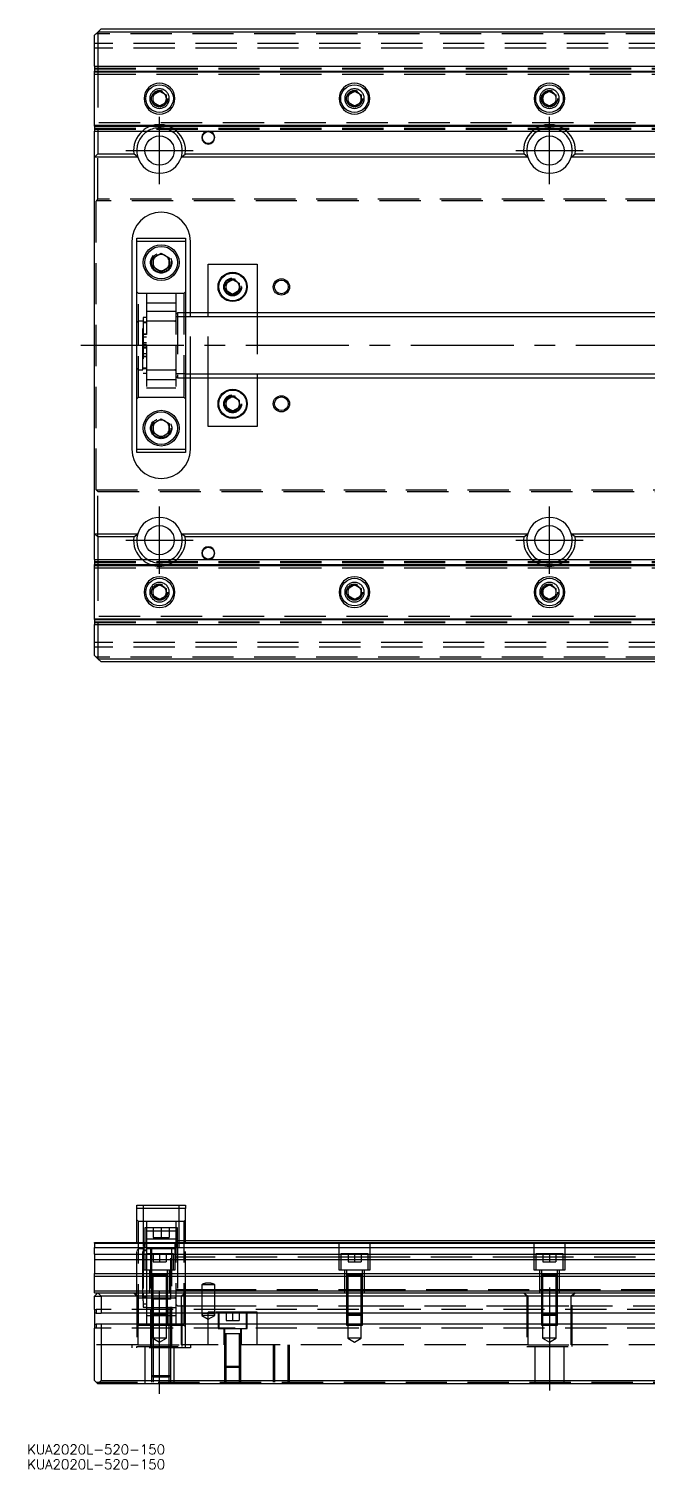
# Model space of a CAD drawing. Extents: x -20 to 822, y -346 to 120.
# Drawn here: x -20.2 to 170.1, y -346.1 to 97.5 of the extents above; entities that cross this region are included whole.
import ezdxf

# ---------------------------------------------------------------- set-up
doc = ezdxf.new("R2010")
doc.units = 0
doc.linetypes.add('CENTER', pattern=[50.8, 31.75, -6.35, 6.35, -6.35])
doc.linetypes.add('DASHED', pattern=[19.05, 12.7, -6.35])
doc.layers.get('0').update_dxf_attribs({"linetype": 'CONTINUOUS'})
doc.layers.add('CENTER', color=1, linetype='CENTER')
doc.styles.get("Standard").update_dxf_attribs({"font": 'txt.shx', "height": 3, "bigfont": 'bigfont.shx'})

# ---------------------------------------------------------------- blocks, each defined once
blk = doc.blocks.new('*U3')
at = {"color": 7, "linetype": 'CONTINUOUS'}
blk.add_text('KUA2020L-520-150', height=3, dxfattribs=at).set_placement((-20.74, -341.55))
blk = doc.blocks.new('*U4')
at = {"color": 7, "linetype": 'CONTINUOUS'}
blk.add_text('KUA2020L-520-150', height=3, dxfattribs=at).set_placement((-20.74, -346.13))

msp = doc.modelspace()

# ---------------------------------------------------------------- linework, layer by layer
at = {"color": 7, "linetype": 'CONTINUOUS'}
for p, q in [((1, 96.5), (0, 95.5)), ((0, 86), (0, 95.5)), ((2, 97.5), (1, 96.5)), ((1, 96.5), (1, 86)), ((185, 96.5), (1, 96.5)), ((2, 97.5), (185, 97.5)), ((0, 86), (0, 84.48)), ((0, 86), (185, 86)), ((0, 84.2), (0, 84.48)), ((0, 84.48), (177.73, 84.48)), ((0, 67.8), (0, 84.2)), ((0, 84.2), (177.05, 84.2)), ((18, 77.15), (20, 78.31)), ((18, 74.85), (18, 77.15)), ((20, 78.31), (22, 77.15)), ((22, 77.15), (22, 74.85)), ((78, 77.15), (80, 78.31)), ((78, 74.85), (78, 77.15)), ((80, 78.31), (82, 77.15)), ((82, 77.15), (82, 74.85)), ((138, 77.15), (140, 78.31)), ((138, 74.85), (138, 77.15)), ((140, 78.31), (142, 77.15)), ((142, 77.15), (142, 74.85)), ((20, 73.69), (18, 74.85)), ((22, 74.85), (20, 73.69)), ((80, 73.69), (78, 74.85)), ((82, 74.85), (80, 73.69)), ((140, 73.69), (138, 74.85)), ((142, 74.85), (140, 73.69)), ((0, 67.8), (185, 67.8)), ((0, 67.52), (0, 67.8)), ((0, 67.52), (0, 66)), ((0, 67.52), (185, 67.52)), ((0, 58), (0, 66)), ((0, 66), (185, 66)), ((1, 66), (1, 59)), ((0, 58), (1, 59)), ((0, -58), (0, 58)), ((13.29, 58), (0, 58)), ((1, 59), (12.06, 59)), ((13.29, 58), (12.06, 59)), ((26.71, 58), (27.94, 59)), ((133.29, 58), (26.71, 58)), ((27.94, 59), (132.06, 59)), ((133.29, 58), (132.06, 59)), ((146.71, 58), (147.94, 59)), ((185, 58), (146.71, 58)), ((147.94, 59), (185, 59)), ((11.5, 32), (11.5, -32)), ((13, 32), (13, 33)), ((13, 33), (28, 33)), ((13, -32), (13, 32)), ((28, 32), (13, 32)), ((28, 33), (28, 32)), ((28, 32), (28, -32)), ((29.5, 10), (29.5, 32)), ((18, 26.94), (20.5, 28.39)), ((18, 24.06), (18, 26.94)), ((20.5, 28.39), (23, 26.94)), ((23, 26.94), (23, 24.06)), ((20.5, 22.61), (18, 24.06)), ((23, 24.06), (20.5, 22.61)), ((35, 10), (35, 25)), ((35, 25), (50, 25)), ((50, 25), (50, 10)), ((40.5, 19.15), (42.5, 20.31)), ((40.5, 16.85), (40.5, 19.15)), ((42.5, 20.31), (44.5, 19.15)), ((44.5, 19.15), (44.5, 16.85)), ((42.5, 15.69), (40.5, 16.85)), ((44.5, 16.85), (42.5, 15.69)), ((185, 10), (28, 10)), ((28, -10), (185, -10)), ((29.5, -32), (29.5, -10)), ((35, -25), (35, -10)), ((50, -10), (50, -25)), ((40.5, -16.85), (42.5, -15.69)), ((40.5, -19.15), (40.5, -16.85)), ((42.5, -15.69), (44.5, -16.85)), ((44.5, -16.85), (44.5, -19.15)), ((42.5, -20.31), (40.5, -19.15)), ((44.5, -19.15), (42.5, -20.31)), ((18, -24.06), (20.5, -22.61)), ((18, -26.94), (18, -24.06)), ((20.5, -22.61), (23, -24.06)), ((23, -24.06), (23, -26.94)), ((50, -25), (35, -25)), ((20.5, -28.39), (18, -26.94)), ((23, -26.94), (20.5, -28.39)), ((13, -33), (13, -32)), ((13, -32), (28, -32)), ((28, -33), (13, -33)), ((28, -32), (28, -33)), ((0, -66), (0, -58)), ((0, -58), (13.29, -58)), ((1, -59), (0, -58)), ((12.06, -59), (1, -59)), ((1, -59), (1, -66)), ((12.06, -59), (13.29, -58)), ((26.71, -58), (133.29, -58)), ((27.94, -59), (26.71, -58)), ((132.06, -59), (27.94, -59)), ((132.06, -59), (133.29, -58)), ((146.71, -58), (185, -58)), ((147.94, -59), (146.71, -58)), ((185, -59), (147.94, -59)), ((0, -66), (0, -67.52)), ((0, -66), (185, -66)), ((0, -67.52), (185, -67.52)), ((0, -67.8), (0, -67.52)), ((0, -67.8), (185, -67.8)), ((0, -84.2), (0, -67.8)), ((18, -74.85), (20, -73.69)), ((18, -77.15), (18, -74.85)), ((20, -73.69), (22, -74.85)), ((22, -74.85), (22, -77.15)), ((78, -74.85), (80, -73.69)), ((78, -77.15), (78, -74.85)), ((80, -73.69), (82, -74.85)), ((82, -74.85), (82, -77.15)), ((138, -74.85), (140, -73.69)), ((138, -77.15), (138, -74.85)), ((140, -73.69), (142, -74.85)), ((142, -74.85), (142, -77.15)), ((20, -78.31), (18, -77.15)), ((22, -77.15), (20, -78.31)), ((80, -78.31), (78, -77.15)), ((82, -77.15), (80, -78.31)), ((140, -78.31), (138, -77.15)), ((142, -77.15), (140, -78.31)), ((0, -84.48), (0, -84.2)), ((0, -84.2), (177.05, -84.2)), ((0, -84.48), (0, -86)), ((0, -84.48), (177.73, -84.48)), ((0, -95.5), (0, -86)), ((0, -86), (185, -86)), ((1, -86), (1, -96.5)), ((0, -95.5), (1, -96.5)), ((1, -96.5), (2, -97.5)), ((1, -96.5), (185, -96.5)), ((185, -97.5), (2, -97.5)), ((13, -265.8), (13, -264.8)), ((13, -264.8), (28, -264.8)), ((13, -276.31), (13, -265.8)), ((28, -265.8), (13, -265.8)), ((28, -264.8), (28, -265.8)), ((28, -276.31), (28, -265.8)), ((0, -276.47), (0, -276.31)), ((0, -276.31), (185.5, -276.31)), ((0, -276.47), (185.5, -276.47)), ((0, -276.47), (0, -277.87)), ((0, -279.94), (0, -277.87)), ((0, -277.87), (185.5, -277.87)), ((185.5, -275.8), (28, -275.8)), ((0, -279.94), (0, -281.56)), ((0, -279.94), (185.5, -279.94)), ((0, -281.56), (0, -285.86)), ((0, -281.56), (185.5, -281.56)), ((0, -285.86), (185.5, -285.86)), ((0, -286.71), (0, -285.86)), ((0, -286.71), (520, -286.71)), ((0, -291.21), (0, -286.71)), ((0, -291.8), (0, -291.21)), ((0, -291.21), (520, -291.21)), ((0, -292.8), (1, -291.8)), ((0, -291.8), (1, -291.8)), ((1, -291.8), (519, -291.8)), ((1, -291.8), (2, -292.8)), ((0, -296.95), (0, -292.8)), ((0, -296.95), (0, -298.1)), ((0, -296.95), (0.5, -296.95)), ((0.5, -296.95), (0.5, -298.1)), ((518, -292.8), (2, -292.8)), ((2, -292.8), (2, -298.1)), ((17.9, -293.8), (17.5, -293.8)), ((0, -298.1), (0, -301.5)), ((0.5, -298.1), (0, -298.1)), ((0, -301.5), (0, -302.65)), ((0, -301.5), (0.5, -301.5)), ((0.5, -298.1), (2, -298.1)), ((2, -301.5), (0.5, -301.5)), ((0.5, -301.5), (0.5, -302.65)), ((518, -298.1), (2, -298.1)), ((518, -301.5), (2, -301.5)), ((2, -301.5), (2, -318.8)), ((0.5, -302.65), (0, -302.65)), ((0, -318.8), (0, -302.65)), ((45, -304.4), (40, -304.4)), ((1, -319.8), (0, -318.8)), ((2, -318.8), (1, -319.8)), ((2, -318.8), (518, -318.8)), ((519, -319.8), (1, -319.8))]:
    msp.add_line(p, q, dxfattribs=at)
at = {"color": 3, "linetype": 'DASHED'}
for p, q in [((195.2, 96), (0.5, 96)), ((520, 93), (0, 93)), ((520, 91.5), (0, 91.5)), ((0, 85.4), (520, 85.4)), ((0, 85.15), (185, 85.15)), ((0, 84.42), (185.5, 84.42)), ((1, 86), (1, 66)), ((0, 83.5), (185.5, 83.5)), ((17.5, 76), (17.53, 76.41)), ((77.5, 76), (77.53, 76.41)), ((137.5, 76), (137.53, 76.41)), ((185.5, 68.5), (0, 68.5)), ((0, 67.58), (185.5, 67.58)), ((0, 66.85), (185, 66.85)), ((0, 66.6), (520, 66.6)), ((1, 45), (1, 59)), ((1, 45), (0.5, 44.5)), ((519.5, 44.5), (0.5, 44.5)), ((0.5, -44.5), (0.5, 44.5)), ((519, 45), (1, 45)), ((23.48, 25.86), (23.5, 25.5)), ((44.98, 18.29), (45, 18)), ((13.5, 16), (13, 16.5)), ((16, 16), (13.5, 16)), ((13.5, 0), (13.5, 16)), ((25, 16), (16, 16)), ((16, 16), (16, 0)), ((27.5, 16), (25, 16)), ((25, 16), (25, 0)), ((28, 16.5), (27.5, 16)), ((27.5, 16), (27.5, -16)), ((25, 13.02), (16, 13.02)), ((25, 10.47), (16, 10.47)), ((25.5, 10), (25, 9.5)), ((28, 10), (25.5, 10)), ((25.5, 10), (25.5, -10)), ((29.5, -10), (29.5, 10)), ((35, -10), (35, 10)), ((50, 10), (50, -10)), ((13.5, 7.5), (13, 7)), ((14.85, 7.5), (13.5, 7.5)), ((14.85, -7.5), (14.85, 7.5)), ((15, 7.15), (14.85, 7.15)), ((16, 8.55), (15, 8.55)), ((15, 8.55), (15, -8.55)), ((16, 7.15), (15, 7.15)), ((16, 6.9), (15, 6.9)), ((24.7, 7.5), (16, 7.5)), ((25, 7.5), (24.7, 7.5)), ((28, 8.75), (25, 8.75)), ((13.5, -16), (13.5, 0)), ((16, 3.4), (15, 3.4)), ((15, 3.4), (16, 3.4)), ((16, 2.55), (15, 2.55)), ((15, 0.85), (16, 0.85)), ((15, 0.42), (16, 0.42)), ((16, 0), (16, -16)), ((25, 0), (25, -16)), ((15, -0.43), (16, -0.43)), ((16, -0.85), (15, -0.85)), ((15, -2.55), (16, -2.55)), ((15, -3.4), (16, -3.4)), ((16, -3.4), (15, -3.4)), ((13, -7), (13.5, -7.5)), ((13.5, -7.5), (14.85, -7.5)), ((14.85, -7.15), (15, -7.15)), ((15, -6.9), (16, -6.9)), ((15, -7.15), (16, -7.15)), ((15, -8.55), (16, -8.55)), ((16, -7.5), (24.7, -7.5)), ((24.7, -7.5), (25, -7.5)), ((28, -8.75), (25, -8.75)), ((16, -10.48), (25, -10.48)), ((16, -13.03), (25, -13.03)), ((25, -9.5), (25.5, -10)), ((25.5, -10), (28, -10)), ((13, -16.5), (13.5, -16)), ((13.5, -16), (16, -16)), ((16, -16), (25, -16)), ((25, -16), (27.5, -16)), ((27.5, -16), (28, -16.5)), ((40, -18), (40.02, -17.7)), ((17.5, -25.5), (17.52, -25.15)), ((0.5, -44.5), (1, -45)), ((0.5, -44.5), (519.5, -44.5)), ((1, -59), (1, -45)), ((1, -45), (519, -45)), ((1, -66), (1, -86)), ((0, -66.6), (520, -66.6)), ((0, -66.85), (185, -66.85)), ((0, -67.58), (185.5, -67.58)), ((0, -68.5), (185.5, -68.5)), ((17.5, -76), (17.53, -75.59)), ((77.5, -76), (77.53, -75.59)), ((137.5, -76), (137.53, -75.59)), ((185.5, -83.5), (0, -83.5)), ((0, -84.42), (185.5, -84.42)), ((0, -85.15), (185, -85.15)), ((0, -85.4), (520, -85.4)), ((520, -91.5), (0, -91.5)), ((520, -93), (0, -93)), ((195.2, -96), (0.5, -96)), ((15, -264.8), (15, -277.8)), ((26, -277.8), (26, -264.8)), ((13.5, -269.8), (13, -269.3)), ((16, -269.8), (13.5, -269.8)), ((13.5, -301.81), (13.5, -269.8)), ((25, -269.8), (16, -269.8)), ((16, -269.8), (16, -271.8)), ((25, -269.8), (25, -301.81)), ((27.5, -269.8), (25, -269.8)), ((28, -269.3), (27.5, -269.8)), ((27.5, -269.8), (27.5, -301.81)), ((15.5, -271.8), (15.5, -276.31)), ((25.5, -271.8), (15.5, -271.8)), ((16, -271.8), (16, -276.31)), ((25, -272.78), (16, -272.78)), ((18, -271.8), (18, -274.8)), ((18, -274.8), (20.5, -274.8)), ((20.5, -271.8), (20.5, -274.8)), ((20.5, -274.8), (23, -274.8)), ((23, -271.8), (23, -274.8)), ((25.5, -277.8), (25.5, -271.8)), ((13, -291.8), (13, -276.31)), ((13.5, -278.3), (13, -278.8)), ((14.85, -278.3), (13.5, -278.3)), ((14.85, -291.8), (14.85, -278.3)), ((15, -278.65), (14.85, -278.65)), ((15.25, -276.7), (15, -276.7)), ((15, -277.8), (26, -277.8)), ((15, -277.8), (15, -291.8)), ((15.25, -278.65), (15, -278.65)), ((16, -278.9), (15, -278.9)), ((15.25, -284.8), (15.25, -276.31)), ((15.5, -276.7), (15.25, -276.7)), ((16, -278.65), (15.25, -278.65)), ((15.5, -276.31), (15.5, -277.8)), ((16, -276.7), (15.5, -276.7)), ((25, -275.33), (16, -275.33)), ((16, -276.31), (16, -277.8)), ((16, -277.8), (16, -279.8)), ((17.5, -278.3), (16, -278.3)), ((17.25, -277.8), (17.25, -308.8)), ((17.5, -277.8), (17.5, -279.8)), ((24.7, -278.3), (17.5, -278.3)), ((23.5, -293.81), (23.5, -277.8)), ((23.75, -308.8), (23.75, -277.8)), ((25, -278.3), (24.7, -278.3)), ((24.75, -276.31), (24.75, -284.8)), ((25.5, -275.8), (25, -276.31)), ((28, -275.8), (25.5, -275.8)), ((25.5, -277.8), (25.5, -295.8)), ((28, -291.8), (28, -276.31)), ((75.25, -284.8), (75.25, -276.31)), ((84.75, -276.31), (84.75, -284.8)), ((135.25, -284.8), (135.25, -276.31)), ((144.75, -276.31), (144.75, -284.8)), ((15.75, -279.8), (15.75, -284.8)), ((24.25, -279.8), (15.75, -279.8)), ((16, -279.8), (16, -284.8)), ((17.5, -279.8), (17.5, -284.8)), ((18, -279.8), (18, -282.3)), ((18, -282.3), (20, -282.3)), ((20, -279.8), (20, -282.3)), ((20, -282.3), (22, -282.3)), ((22, -279.8), (22, -282.3)), ((24.25, -284.8), (24.25, -279.8)), ((28, -280.8), (25, -280.8)), ((75.25, -280.8), (28, -280.8)), ((75.75, -280.8), (75.25, -280.8)), ((75.75, -279.8), (75.75, -284.8)), ((84.25, -279.8), (75.75, -279.8)), ((84.25, -280.8), (75.75, -280.8)), ((78, -279.8), (78, -282.3)), ((78, -282.3), (80, -282.3)), ((80, -279.8), (80, -282.3)), ((80, -282.3), (82, -282.3)), ((82, -279.8), (82, -282.3)), ((84.25, -284.8), (84.25, -279.8)), ((84.75, -280.8), (84.25, -280.8)), ((135.25, -280.8), (84.75, -280.8)), ((135.75, -280.8), (135.25, -280.8)), ((135.75, -279.8), (135.75, -284.8)), ((144.25, -279.8), (135.75, -279.8)), ((144.25, -280.8), (135.75, -280.8)), ((138, -279.8), (138, -282.3)), ((138, -282.3), (140, -282.3)), ((140, -279.8), (140, -282.3)), ((140, -282.3), (142, -282.3)), ((142, -279.8), (142, -282.3)), ((144.25, -284.8), (144.25, -279.8)), ((144.75, -280.8), (144.25, -280.8)), ((185.5, -280.8), (144.75, -280.8)), ((24.75, -284.8), (15.25, -284.8)), ((16, -284.8), (16, -291.8)), ((17, -291.8), (17, -284.8)), ((17.5, -284.8), (17.5, -286.4)), ((22.5, -286.4), (17.5, -286.4)), ((17.5, -286.4), (17.5, -286.41)), ((17.5, -286.4), (17.5, -291.8)), ((17.5, -286.4), (17.5, -286.4)), ((17.9, -286.4), (17.9, -291.8)), ((22.1, -291.8), (22.1, -286.4)), ((22.5, -286.4), (22.5, -284.8)), ((22.5, -286.41), (22.5, -286.4)), ((22.5, -286.4), (22.5, -286.4)), ((22.5, -291.8), (22.5, -286.4)), ((23, -284.8), (23, -291.8)), ((84.75, -284.8), (75.25, -284.8)), ((77, -291.8), (77, -284.8)), ((77.5, -284.8), (77.5, -286.4)), ((82.5, -286.4), (77.5, -286.4)), ((77.5, -286.4), (77.5, -291.8)), ((77.5, -286.4), (77.5, -286.4)), ((77.5, -286.4), (77.5, -286.41)), ((77.9, -286.4), (77.9, -291.8)), ((82.1, -291.8), (82.1, -286.4)), ((82.5, -286.4), (82.5, -284.8)), ((82.5, -286.4), (82.5, -286.4)), ((82.5, -291.8), (82.5, -286.4)), ((82.5, -286.41), (82.5, -286.4)), ((83, -284.8), (83, -291.8)), ((144.75, -284.8), (135.25, -284.8)), ((137, -291.8), (137, -284.8)), ((137.5, -284.8), (137.5, -286.4)), ((142.5, -286.4), (137.5, -286.4)), ((137.5, -286.4), (137.5, -291.8)), ((137.5, -286.4), (137.5, -286.4)), ((137.5, -286.4), (137.5, -286.41)), ((137.9, -286.4), (137.9, -291.8)), ((142.1, -291.8), (142.1, -286.4)), ((142.5, -286.4), (142.5, -284.8)), ((142.5, -286.4), (142.5, -286.4)), ((142.5, -291.8), (142.5, -286.4)), ((142.5, -286.41), (142.5, -286.4)), ((143, -284.8), (143, -291.8)), ((12, -291.8), (13, -292.8)), ((12.06, -291.8), (13.29, -292.8)), ((13, -292.58), (13, -291.8)), ((13, -292.8), (13, -292.58)), ((14.85, -293.31), (14.85, -291.8)), ((15, -291.8), (15, -292.67)), ((15, -294.24), (15, -292.67)), ((15, -292.69), (16, -292.69)), ((15, -292.69), (16, -292.69)), ((16, -291.8), (16, -298.1)), ((17.5, -291.8), (17.5, -298.1)), ((17.5, -291.8), (17.5, -298.1)), ((17.9, -291.8), (17.9, -298.1)), ((22.1, -298.1), (22.1, -291.8)), ((22.5, -298.1), (22.5, -291.8)), ((22.5, -298.1), (22.5, -291.8)), ((25, -290.8), (28, -290.8)), ((27.94, -291.8), (26.71, -292.8)), ((27, -292.8), (28, -291.8)), ((28, -290.8), (33, -290.8)), ((28, -298.1), (28, -291.8)), ((33, -289.3), (33, -291.8)), ((37, -289.3), (33, -289.3)), ((33, -290.8), (37, -290.8)), ((33, -291.8), (33, -298.1)), ((35.06, -288.8), (34.94, -288.8)), ((37, -291.8), (37, -289.3)), ((37, -290.8), (77, -290.8)), ((37, -298.1), (37, -291.8)), ((77, -290.8), (77.5, -290.8)), ((77.5, -290.8), (77.9, -290.8)), ((77.5, -291.8), (77.5, -298.1)), ((77.5, -291.8), (77.5, -298.1)), ((77.9, -290.8), (82.1, -290.8)), ((77.9, -291.8), (77.9, -298.1)), ((82.1, -290.8), (82.5, -290.8)), ((82.1, -298.1), (82.1, -291.8)), ((82.5, -290.8), (83, -290.8)), ((82.5, -298.1), (82.5, -291.8)), ((82.5, -298.1), (82.5, -291.8)), ((83, -290.8), (137, -290.8)), ((132, -291.8), (133, -292.8)), ((132.06, -291.8), (133.29, -292.8)), ((137, -290.8), (137.5, -290.8)), ((137.5, -290.8), (137.9, -290.8)), ((137.5, -291.8), (137.5, -298.1)), ((137.5, -291.8), (137.5, -298.1)), ((137.9, -290.8), (142.1, -290.8)), ((137.9, -291.8), (137.9, -298.1)), ((142.1, -290.8), (142.5, -290.8)), ((142.1, -298.1), (142.1, -291.8)), ((142.5, -290.8), (143, -290.8)), ((142.5, -298.1), (142.5, -291.8)), ((142.5, -298.1), (142.5, -291.8)), ((143, -290.8), (197, -290.8)), ((147.94, -291.8), (146.71, -292.8)), ((147, -292.8), (148, -291.8)), ((0, -292.8), (2, -292.8)), ((519.5, -296.95), (0.5, -296.95)), ((13, -292.8), (13.29, -293.1)), ((13, -292.8), (13, -308.3)), ((13.29, -292.8), (13.29, -298.1)), ((13.29, -293.1), (13.5, -293.31)), ((13.5, -293.31), (14.85, -293.31)), ((14.85, -292.95), (15, -292.95)), ((15, -292.95), (16, -292.95)), ((16, -293.48), (15, -293.48)), ((15, -294.24), (15, -296)), ((15, -295.18), (16, -295.18)), ((15, -296), (15, -296.19)), ((15, -296.19), (16, -296.19)), ((16, -293.31), (17.5, -293.31)), ((16, -296.28), (17.5, -296.28)), ((17.5, -293.31), (17.9, -293.31)), ((17.5, -296.28), (17.9, -296.28)), ((17.9, -293.31), (24.7, -293.31)), ((23.5, -293.8), (17.9, -293.8)), ((17.9, -296.28), (18, -296.28)), ((18, -293.8), (18, -298.1)), ((18, -296.28), (25, -296.28)), ((23, -308.8), (23, -293.8)), ((23.5, -308.8), (23.5, -293.8)), ((24.7, -293.31), (25, -293.31)), ((25, -295.3), (25.5, -295.8)), ((25.5, -295.8), (28, -295.8)), ((26.71, -298.1), (26.71, -292.8)), ((27, -308.3), (27, -292.8)), ((28, -295.8), (33, -295.8)), ((33, -295.8), (37, -295.8)), ((37, -295.8), (77.5, -295.8)), ((77.5, -295.8), (77.9, -295.8)), ((77.9, -295.8), (82.1, -295.8)), ((82.1, -295.8), (82.5, -295.8)), ((82.5, -295.8), (133.29, -295.8)), ((133, -292.8), (133, -308.3)), ((133.29, -292.8), (133.29, -298.1)), ((133.29, -295.8), (146.71, -295.8)), ((146.71, -298.1), (146.71, -292.8)), ((146.71, -295.8), (197.5, -295.8)), ((147, -308.3), (147, -292.8)), ((13.29, -298.1), (13.29, -301.5)), ((13.29, -301.5), (13.29, -307.8)), ((16, -298.1), (16, -301.5)), ((16, -298.83), (25, -298.83)), ((16, -301.5), (16, -301.81)), ((17.5, -298.1), (17.5, -298.41)), ((17.5, -298.1), (17.5, -298.41)), ((17.5, -298.41), (17.9, -298.81)), ((17.5, -298.41), (22.5, -298.41)), ((17.5, -298.41), (17.5, -301.5)), ((17.5, -301.5), (17.5, -301.81)), ((17.9, -298.1), (17.9, -298.81)), ((22.1, -298.81), (17.9, -298.81)), ((17.9, -298.81), (17.9, -301.81)), ((18, -298.1), (18, -298.81)), ((18, -298.81), (18, -301.5)), ((18, -301.5), (18, -301.81)), ((22.1, -298.81), (22.1, -298.1)), ((22.1, -298.81), (22.5, -298.41)), ((22.1, -301.81), (22.1, -298.81)), ((22.5, -298.41), (22.5, -298.1)), ((22.5, -298.41), (22.5, -298.1)), ((22.5, -301.5), (22.5, -298.41)), ((22.5, -301.81), (22.5, -301.5)), ((26.71, -301.5), (26.71, -298.1)), ((26.71, -307.8), (26.71, -301.5)), ((28, -301.5), (28, -298.1)), ((28, -308.8), (28, -301.5)), ((33, -298.1), (33, -298.17)), ((33, -298.17), (33, -298.81)), ((33, -298.17), (33.17, -298.81)), ((37, -298.17), (33, -298.17)), ((33, -298.81), (35, -299.96)), ((37, -298.81), (33, -298.81)), ((37, -297.8), (35, -297.8)), ((35, -298.1), (35, -297.8)), ((35, -298.81), (35, -298.1)), ((35, -301.5), (35, -298.81)), ((35, -299.96), (37, -298.81)), ((35, -307.8), (35, -301.5)), ((36.83, -298.81), (37, -298.17)), ((50, -297.8), (37, -297.8)), ((37, -298.17), (37, -298.1)), ((37, -298.81), (37, -298.17)), ((38, -297.8), (38, -302.8)), ((38.25, -297.8), (38.25, -298.1)), ((38.25, -298.1), (38.25, -301.5)), ((38.25, -301.5), (38.25, -302.8)), ((40.5, -297.8), (40.5, -300.3)), ((40.5, -300.3), (42.5, -300.3)), ((42.5, -297.8), (42.5, -300.3)), ((42.5, -300.3), (44.5, -300.3)), ((44.5, -297.8), (44.5, -300.3)), ((46.75, -298.1), (46.75, -297.8)), ((46.75, -301.5), (46.75, -298.1)), ((46.75, -302.8), (46.75, -301.5)), ((47, -302.8), (47, -297.8)), ((50, -298.1), (50, -297.8)), ((50, -301.5), (50, -298.1)), ((50, -307.8), (50, -301.5)), ((77.5, -298.1), (77.5, -298.41)), ((77.5, -298.1), (77.5, -298.41)), ((77.5, -298.41), (77.9, -298.81)), ((77.5, -298.41), (82.5, -298.41)), ((77.5, -298.41), (77.5, -301.5)), ((77.5, -301.5), (77.5, -301.81)), ((77.9, -298.1), (77.9, -298.81)), ((82.1, -298.81), (77.9, -298.81)), ((77.9, -298.81), (77.9, -301.81)), ((82.1, -298.81), (82.1, -298.1)), ((82.1, -298.81), (82.5, -298.41)), ((82.1, -301.81), (82.1, -298.81)), ((82.5, -298.41), (82.5, -298.1)), ((82.5, -298.41), (82.5, -298.1)), ((82.5, -301.5), (82.5, -298.41)), ((82.5, -301.81), (82.5, -301.5)), ((133.29, -298.1), (133.29, -301.5)), ((133.29, -301.5), (133.29, -307.8)), ((137.5, -298.1), (137.5, -298.41)), ((137.5, -298.1), (137.5, -298.41)), ((137.5, -298.41), (137.9, -298.81)), ((137.5, -298.41), (142.5, -298.41)), ((137.5, -298.41), (137.5, -301.5)), ((137.5, -301.5), (137.5, -301.81)), ((137.9, -298.1), (137.9, -298.81)), ((142.1, -298.81), (137.9, -298.81)), ((137.9, -298.81), (137.9, -301.81)), ((142.1, -298.81), (142.1, -298.1)), ((142.1, -298.81), (142.5, -298.41)), ((142.1, -301.81), (142.1, -298.81)), ((142.5, -298.41), (142.5, -298.1)), ((142.5, -298.41), (142.5, -298.1)), ((142.5, -301.5), (142.5, -298.41)), ((142.5, -301.81), (142.5, -301.5)), ((146.71, -301.5), (146.71, -298.1)), ((146.71, -307.8), (146.71, -301.5)), ((519.5, -302.65), (0.5, -302.65)), ((13, -302.3), (13.5, -301.81)), ((13.5, -301.81), (16, -301.81)), ((16, -301.81), (17.5, -301.81)), ((17.5, -301.81), (22.5, -301.81)), ((17.5, -301.81), (17.5, -308.8)), ((17.9, -301.81), (17.9, -305.8)), ((17.9, -305.8), (20, -307.02)), ((22.1, -305.8), (17.9, -305.8)), ((18, -301.81), (18, -308.8)), ((20, -307.02), (22.1, -305.8)), ((22.1, -305.8), (22.1, -301.81)), ((22.5, -301.81), (25, -301.81)), ((25, -301.81), (27.5, -301.81)), ((27.5, -301.81), (28, -302.3)), ((38, -302.8), (47, -302.8)), ((39.75, -302.8), (39.75, -307.8)), ((40, -302.8), (40, -304.41)), ((40, -304.4), (40, -307.8)), ((45, -304.4), (40, -304.4)), ((40.4, -304.4), (40.4, -307.8)), ((44.6, -307.8), (44.6, -304.4)), ((45, -304.41), (45, -302.8)), ((45, -307.8), (45, -304.4)), ((45.25, -307.8), (45.25, -302.8)), ((77.5, -301.81), (82.5, -301.81)), ((77.9, -301.81), (77.9, -305.8)), ((77.9, -305.8), (80, -307.02)), ((82.1, -305.8), (77.9, -305.8)), ((80, -307.02), (82.1, -305.8)), ((82.1, -305.8), (82.1, -301.81)), ((137.5, -301.81), (142.5, -301.81)), ((137.9, -301.81), (137.9, -305.8)), ((137.9, -305.8), (140, -307.02)), ((142.1, -305.8), (137.9, -305.8)), ((140, -307.02), (142.1, -305.8)), ((142.1, -305.8), (142.1, -301.81)), ((13.29, -307.8), (0, -307.8)), ((11.5, -307.8), (11.5, -308.8)), ((29.5, -308.8), (11.5, -308.8)), ((13, -308.8), (13, -308.3)), ((13, -308.3), (27, -308.3)), ((13.29, -307.8), (26.71, -307.8)), ((15.5, -308.3), (15.5, -319.8)), ((17.5, -308.8), (17.5, -317.31)), ((17.5, -308.8), (17.5, -317.31)), ((18, -308.8), (18, -317.81)), ((23, -317.81), (23, -308.8)), ((23.5, -317.31), (23.5, -308.8)), ((23.5, -317.31), (23.5, -308.8)), ((24.5, -319.8), (24.5, -308.3)), ((133.29, -307.8), (26.71, -307.8)), ((29.5, -307.8), (29.5, -308.8)), ((40, -307.8), (40, -314.41)), ((40, -307.8), (40, -314.41)), ((40.4, -307.8), (40.4, -314.81)), ((44.6, -314.81), (44.6, -307.8)), ((45, -314.41), (45, -307.8)), ((45, -314.41), (45, -307.8)), ((55, -307.8), (55, -319.3)), ((55.4, -307.8), (55.4, -319.3)), ((59.6, -319.3), (59.6, -307.8)), ((60, -319.3), (60, -307.8)), ((133, -308.3), (147, -308.3)), ((133.29, -307.8), (146.71, -307.8)), ((135.5, -308.3), (135.5, -319.8)), ((144.5, -319.8), (144.5, -308.3)), ((253.29, -307.8), (146.71, -307.8)), ((40, -314.41), (40.4, -314.81)), ((40, -314.41), (45, -314.41)), ((40, -314.41), (40, -319.3)), ((44.6, -314.81), (40.4, -314.81)), ((40.4, -314.81), (40.4, -319.3)), ((44.6, -314.81), (45, -314.41)), ((44.6, -319.3), (44.6, -314.81)), ((45, -319.3), (45, -314.41)), ((0.5, -319.3), (519.5, -319.3)), ((17.5, -317.31), (18, -317.81)), ((17.5, -317.31), (23.5, -317.31)), ((17.5, -317.31), (17.5, -319.3)), ((23, -317.81), (18, -317.81)), ((18, -317.81), (18, -319.3)), ((23, -317.81), (23.5, -317.31)), ((23, -319.3), (23, -317.81)), ((23.5, -319.3), (23.5, -317.31))]:
    msp.add_line(p, q, dxfattribs=at)
at = {"color": 3, "linetype": 'CONTINUOUS'}
for p, q in [((185, 8.75), (28, 8.75)), ((28, -8.75), (185, -8.75))]:
    msp.add_line(p, q, dxfattribs=at)
at = {"color": 7, "linetype": 'CONTINUOUS'}
for centre, radius in [((20, 76), 4.25), ((80, 76), 4.25), ((140, 76), 4.25), ((20, 60), 4.5), ((140, 60), 4.5), ((20.5, 25.5), 5.5), ((20.5, 25.5), 5), ((42.5, 18), 4.5), ((42.5, 18), 4.25), ((57.5, 18), 2.1), ((42.5, -18), 4.5), ((42.5, -18), 4.25), ((57.5, -18), 2.1), ((20.5, -25.5), 5.5), ((20.5, -25.5), 5), ((20, -60), 4.5), ((140, -60), 4.5), ((20, -76), 4.25), ((80, -76), 4.25), ((140, -76), 4.25)]:
    msp.add_circle(centre, radius, dxfattribs=at)
at = {"color": 3, "linetype": 'DASHED'}
for centre, radius in [((20, 76), 2.5), ((80, 76), 2.5), ((140, 76), 2.5), ((20.5, 25.5), 3.25), ((20.5, 25.5), 3), ((42.5, 18), 2.75), ((42.5, 18), 2.5), ((42.5, -18), 2.75), ((42.5, -18), 2.5), ((20.5, -25.5), 3.25), ((20.5, -25.5), 3), ((20, -76), 2.5), ((80, -76), 2.5), ((140, -76), 2.5)]:
    msp.add_circle(centre, radius, dxfattribs=at)
at = {"color": 3, "linetype": 'CONTINUOUS'}
for centre, radius in [((35, 64), 1.83), ((57.5, 18), 2.5), ((57.5, -18), 2.5), ((35, -64), 1.83)]:
    msp.add_circle(centre, radius, dxfattribs=at)
at = {"color": 7, "linetype": 'CONTINUOUS'}
for centre, radius, start, end in [((20, 76), 4.75, 0, 180), ((80, 76), 4.75, 0, 180), ((140, 76), 4.75, 0, 180), ((20, 76), 4.75, 180, 0), ((80, 76), 4.75, 180, 0), ((140, 76), 4.75, 180, 0), ((20, 60), 8, 131.4096, 187.1808), ((20, 60), 7, 121.0027, 196.6015), ((20, 60), 7, 343.3985, 58.9973), ((20, 60), 8, 352.8192, 48.5904), ((35, 64), 2, 180, 90), ((35, 64), 2, 90, 180), ((140, 60), 8, 131.4096, 187.1808), ((140, 60), 7, 121.0027, 196.6015), ((140, 60), 7, 343.3985, 58.9973), ((140, 60), 8, 352.8192, 48.5904), ((20, 60), 7, 196.6015, 343.3985), ((140, 60), 7, 196.6015, 343.3985), ((20.5, 32), 9, 0, 180), ((20.5, -32), 9, 180, 0), ((20, -60), 7, 16.6015, 163.3985), ((140, -60), 7, 16.6015, 163.3985), ((20, -60), 8, 172.8192, 228.5904), ((20, -60), 7, 163.3985, 238.9973), ((20, -60), 7, 301.0027, 16.6015), ((20, -60), 8, 311.4096, 7.1808), ((35, -64), 2, 270, 180), ((140, -60), 8, 172.8192, 228.5904), ((140, -60), 7, 163.3985, 238.9973), ((140, -60), 7, 301.0027, 16.6015), ((140, -60), 8, 311.4096, 7.1808), ((35, -64), 2, 180, 270), ((20, -76), 4.75, 0, 180), ((80, -76), 4.75, 0, 180), ((140, -76), 4.75, 0, 180), ((20, -76), 4.75, 180, 0), ((80, -76), 4.75, 180, 0), ((140, -76), 4.75, 180, 0)]:
    msp.add_arc(centre, radius, start, end, dxfattribs=at)
at = {"color": 3, "linetype": 'DASHED'}
for centre, radius, start, end in [((20, 76), 3, 0, 180), ((20, 76), 3, 180, 0), ((20, 76), 2.1, 162.2472, 180), ((20, 76), 2.1, 180, 197.7528), ((20, 76), 2.1, 137.7528, 162.2472), ((20, 76), 2.1, 102.2472, 137.7528), ((20, 76), 2.1, 77.7528, 102.2472), ((20, 76), 2.1, 42.2472, 77.7528), ((20, 76), 2.1, 17.7528, 42.2472), ((20, 76), 2.1, 342.2472, 17.7528), ((80, 76), 3, 0, 180), ((80, 76), 3, 180, 0), ((80, 76), 2.1, 162.2472, 180), ((80, 76), 2.1, 180, 197.7528), ((80, 76), 2.1, 137.7528, 162.2472), ((80, 76), 2.1, 102.2472, 137.7528), ((80, 76), 2.1, 77.7528, 102.2472), ((80, 76), 2.1, 42.2472, 77.7528), ((80, 76), 2.1, 17.7528, 42.2472), ((80, 76), 2.1, 342.2472, 17.7528), ((140, 76), 3, 0, 180), ((140, 76), 3, 180, 0), ((140, 76), 2.1, 162.2472, 180), ((140, 76), 2.1, 180, 197.7528), ((140, 76), 2.1, 137.7528, 162.2472), ((140, 76), 2.1, 102.2472, 137.7528), ((140, 76), 2.1, 77.7528, 102.2472), ((140, 76), 2.1, 42.2472, 77.7528), ((140, 76), 2.1, 17.7528, 42.2472), ((140, 76), 2.1, 342.2472, 17.7528), ((20, 76), 2.1, 197.7528, 222.2472), ((20, 76), 2.1, 222.2472, 257.7528), ((20, 76), 2.1, 257.7528, 282.2472), ((20, 76), 2.1, 282.2472, 317.7528), ((20, 76), 2.1, 317.7528, 342.2472), ((80, 76), 2.1, 197.7528, 222.2472), ((80, 76), 2.1, 222.2472, 257.7528), ((80, 76), 2.1, 257.7528, 282.2472), ((80, 76), 2.1, 282.2472, 317.7528), ((80, 76), 2.1, 317.7528, 342.2472), ((140, 76), 2.1, 197.7528, 222.2472), ((140, 76), 2.1, 222.2472, 257.7528), ((140, 76), 2.1, 257.7528, 282.2472), ((140, 76), 2.1, 282.2472, 317.7528), ((140, 76), 2.1, 317.7528, 342.2472), ((20, 60), 8, 48.5904, 131.4096), ((20, 60), 7, 58.9973, 121.0027), ((140, 60), 8, 48.5904, 131.4096), ((140, 60), 7, 58.9973, 121.0027), ((20.5, 25.5), 2.5, 120, 180), ((20.5, 25.5), 2.5, 60, 120), ((20.5, 25.5), 2.5, 0, 60), ((20.5, 25.5), 2.5, 180, 240), ((20.5, 25.5), 2.5, 240, 300), ((20.5, 25.5), 2.5, 300, 0), ((42.5, 18), 2.1, 162.2472, 180), ((42.5, 18), 2.1, 180, 197.7528), ((42.5, 18), 2.1, 137.7528, 162.2472), ((42.5, 18), 2.1, 102.2472, 137.7528), ((42.5, 18), 2.1, 77.7528, 102.2472), ((42.5, 18), 2.1, 42.2472, 77.7528), ((42.5, 18), 2.1, 17.7528, 42.2472), ((42.5, 18), 2.1, 342.2472, 17.7528), ((42.5, 18), 2.1, 197.7528, 222.2472), ((42.5, 18), 2.1, 222.2472, 257.7528), ((42.5, 18), 2.1, 257.7528, 282.2472), ((42.5, 18), 2.1, 282.2472, 317.7528), ((42.5, 18), 2.1, 317.7528, 342.2472), ((24.7, 7.8), 0.3, 270, 360), ((24.7, -7.8), 0.3, 0, 90), ((42.5, -18), 2.1, 162.2472, 180), ((42.5, -18), 2.1, 137.7528, 162.2472), ((42.5, -18), 2.1, 102.2472, 137.7528), ((42.5, -18), 2.1, 77.7528, 102.2472), ((42.5, -18), 2.1, 42.2472, 77.7528), ((42.5, -18), 2.1, 17.7528, 42.2472), ((42.5, -18), 2.1, 342.2472, 17.7528), ((42.5, -18), 2.1, 180, 197.7528), ((42.5, -18), 2.1, 197.7528, 222.2472), ((42.5, -18), 2.1, 222.2472, 257.7528), ((42.5, -18), 2.1, 257.7528, 282.2472), ((42.5, -18), 2.1, 282.2472, 317.7528), ((42.5, -18), 2.1, 317.7528, 342.2472), ((20.5, -25.5), 2.5, 120, 180), ((20.5, -25.5), 2.5, 180, 240), ((20.5, -25.5), 2.5, 60, 120), ((20.5, -25.5), 2.5, 0, 60), ((20.5, -25.5), 2.5, 300, 0), ((20.5, -25.5), 2.5, 240, 300), ((20, -60), 8, 228.5904, 311.4096), ((20, -60), 7, 238.9973, 301.0027), ((140, -60), 8, 228.5904, 311.4096), ((140, -60), 7, 238.9973, 301.0027), ((20, -76), 3, 0, 180), ((20, -76), 2.1, 162.2472, 180), ((20, -76), 2.1, 137.7528, 162.2472), ((20, -76), 2.1, 102.2472, 137.7528), ((20, -76), 2.1, 77.7528, 102.2472), ((20, -76), 2.1, 42.2472, 77.7528), ((20, -76), 2.1, 17.7528, 42.2472), ((20, -76), 2.1, 342.2472, 17.7528), ((80, -76), 3, 0, 180), ((80, -76), 2.1, 162.2472, 180), ((80, -76), 2.1, 137.7528, 162.2472), ((80, -76), 2.1, 102.2472, 137.7528), ((80, -76), 2.1, 77.7528, 102.2472), ((80, -76), 2.1, 42.2472, 77.7528), ((80, -76), 2.1, 17.7528, 42.2472), ((80, -76), 2.1, 342.2472, 17.7528), ((140, -76), 3, 0, 180), ((140, -76), 2.1, 162.2472, 180), ((140, -76), 2.1, 137.7528, 162.2472), ((140, -76), 2.1, 102.2472, 137.7528), ((140, -76), 2.1, 77.7528, 102.2472), ((140, -76), 2.1, 42.2472, 77.7528), ((140, -76), 2.1, 17.7528, 42.2472), ((140, -76), 2.1, 342.2472, 17.7528), ((20, -76), 3, 180, 0), ((20, -76), 2.1, 180, 197.7528), ((20, -76), 2.1, 197.7528, 222.2472), ((20, -76), 2.1, 222.2472, 257.7528), ((20, -76), 2.1, 257.7528, 282.2472), ((20, -76), 2.1, 282.2472, 317.7528), ((20, -76), 2.1, 317.7528, 342.2472), ((80, -76), 3, 180, 0), ((80, -76), 2.1, 180, 197.7528), ((80, -76), 2.1, 197.7528, 222.2472), ((80, -76), 2.1, 222.2472, 257.7528), ((80, -76), 2.1, 257.7528, 282.2472), ((80, -76), 2.1, 282.2472, 317.7528), ((80, -76), 2.1, 317.7528, 342.2472), ((140, -76), 3, 180, 0), ((140, -76), 2.1, 180, 197.7528), ((140, -76), 2.1, 197.7528, 222.2472), ((140, -76), 2.1, 222.2472, 257.7528), ((140, -76), 2.1, 257.7528, 282.2472), ((140, -76), 2.1, 282.2472, 317.7528), ((140, -76), 2.1, 317.7528, 342.2472), ((24.7, -278), 0.3, 270, 360), ((34.94, -292.8), 4, 90, 118.9695), ((35.06, -292.8), 4, 61.0305, 90), ((24.7, -293.61), 0.3, 0, 90)]:
    msp.add_arc(centre, radius, start, end, dxfattribs=at)
at = {"layer": 'CENTER', "color": 1, "linetype": 'CENTER'}
for p, q in [((20, 49.6), (20, 70.4)), ((140, 49.6), (140, 70.4)), ((9.6, 60), (30.4, 60)), ((129.6, 60), (150.4, 60)), ((586.28, 0), (-7.58, 0)), ((20, -70.4), (20, -49.6)), ((140, -70.4), (140, -49.6)), ((9.6, -60), (30.4, -60)), ((129.6, -60), (150.4, -60)), ((20, -322.95), (20, -290.15)), ((140, -290.15), (140, -322.95))]:
    msp.add_line(p, q, dxfattribs=at)

# ---------------------------------------------------------------- block references
at = {"color": 7, "linetype": 'CONTINUOUS'}
for name in ['*U3', '*U4']:
    msp.add_blockref(name, (0, 0), dxfattribs=at)

doc.saveas('drawing.dxf')
